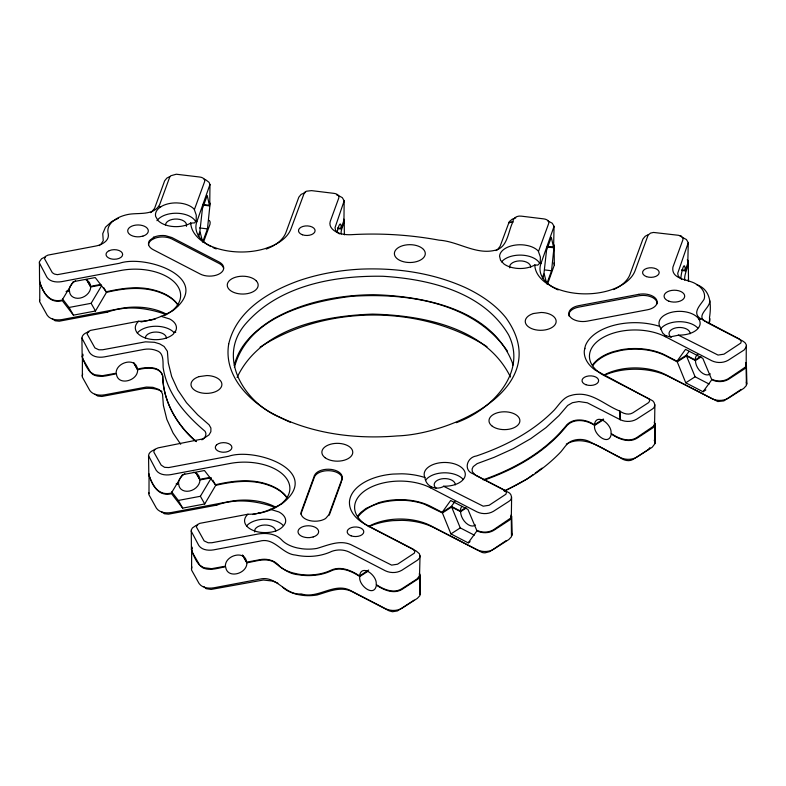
<?xml version="1.0" encoding="UTF-8"?>
<svg xmlns="http://www.w3.org/2000/svg" width="786" height="786" viewBox="0 0 786 786"><rect width="100%" height="100%" fill="white"/><g stroke="black" fill="none" stroke-linecap="round" stroke-linejoin="round"><path stroke-width="1.18" d="M202.68 204.468L209.44 205.293L209.754 203.938L209.97 184.494L209.056 182.342L205.647 179.739M343.855 219.117C344.956 224.177 340.367 228.834 341.163 234.149M337.558 227.989L341.153 228.421L343.954 220.257L344.17 200.823L342.313 197.65L338.285 195.459M547.901 246.47L553.609 246.961L554.061 226.358L552.244 223.214L547.783 220.886M687.475 259.822C689.705 266.434 683.81 273.076 684.744 280.15M681.649 269.853L685.245 270.286L687.799 263.281L688.261 242.687L686.404 239.514L681.973 237.215M165.758 313.81A45.519 26.282 0 0 0 121.221 308.397L61.868 319.597C56.818 320.374 50.451 319.804 47.239 315.314L39.732 301.853L39.801 281.85L39.919 283.009M180.711 444.267L173.087 433.047L166.838 419.37L163.38 405.37L162.525 394.071L161.258 391.556L158.595 389.355L152.897 387.331L146.451 387.046L104.479 394.857C99.419 395.643 93.072 395.063 89.84 390.573L82.343 377.113L82.412 357.109L82.952 355.38M275.012 506.793A45.519 26.282 0 0 0 230.475 501.37L171.122 512.57C166.062 513.356 159.705 512.777 156.483 508.287L148.986 494.826L149.055 474.823M419.419 573.151L419.891 595.66L417.327 598.392L402.029 608.236C397.107 611.046 390.75 611.164 385.641 608.747L349.367 589.952C333.244 582.76 318.016 599.138 301.274 593.941C284.797 595.424 276.485 575.175 260.058 579.086L213.723 587.83C208.663 588.616 202.326 588.036 199.094 583.546L191.588 570.096L191.656 550.082L192.206 548.353M242.658 555.201L246.617 562.177L259.911 559.671C267.112 558.237 275.129 560.379 279.659 566.451A35.164 20.298 0 0 0 292.834 572.915L298.248 574.134A35.164 20.298 0 0 0 330.759 570.322C340.436 565.674 351.352 570.449 359.536 575.922C361.354 562.992 377.791 575.981 376.15 584.529C383.391 589.343 393.452 593.843 401.764 588.793L416.796 579.125L419.518 576.03L420.038 555.879L419.331 553.678L416.187 550.996L369.715 526.915A45.519 26.282 0 0 1 366.237 489.806A45.519 26.282 0 0 1 430.502 487.801L476.984 511.873C482.083 514.299 488.46 514.231 493.372 511.362L508.67 501.517C512.944 499.562 512.059 493.461 507.776 492.056L475.451 475.235L472.366 471.767L472.081 469.075L473.221 466.619L477.141 463.632L494.099 457.354L513.376 448.619L530.766 438.657L546.044 427.594L559.003 415.588L567.669 405.468L572.444 402.707L578.879 401.548L587.289 402.786L620.233 419.695C625.332 422.121 631.718 422.053 636.621 419.184L651.918 409.339C656.261 407.374 655.229 401.282 651.034 399.877L604.552 375.806A45.519 26.282 0 0 1 601.074 338.697A45.519 26.282 0 0 1 665.349 336.683L711.821 360.764C716.92 363.201 723.307 363.112 728.209 360.253L744.116 349.986L746.346 346.901M357.699 516.176A45.716 26.39 0 0 1 361.305 512.069L366.08 508.395L378.577 502.735A45.716 26.39 0 0 1 430.64 506.38L442.154 512.344L450.673 500.486L467.945 509.426L476.699 530.236C481.847 532.79 488.352 532.761 493.353 529.862L510.517 518.22L511.342 515.94L511.627 496.949M483.115 479.824C514.859 468.711 545.563 451.498 566.785 424.833C573.996 417.425 586.572 419.321 594.373 424.804C596.25 411.815 612.618 424.892 610.997 433.42C618.228 438.234 628.289 442.734 636.611 437.684L653.765 426.041L654.6 423.762L654.885 404.77M696.435 284.581C711.016 289.425 711.477 304.762 709.483 317.76A35.164 20.298 0 0 1 709.394 321.11L708.726 323.213M592.536 365.068A45.716 26.39 0 0 1 613.424 351.627L620.753 349.819A45.716 26.39 0 0 1 665.477 355.262L677.001 361.236L685.52 349.367L702.792 358.318L711.546 379.127C716.685 381.682 723.199 381.642 728.2 378.754L745.354 367.101L746.189 364.832L746.278 344.72L744.981 342.647L742.623 340.947L706.339 322.152M209.97 184.494L196.873 221.623A45.519 26.282 0 0 0 211.012 246.598M344.17 200.823L335.042 227.606L335.514 230.092L337.931 232.882M554.061 226.358L540.965 263.477A45.519 26.282 0 0 0 554.14 287.941M688.261 242.687L677.709 273.341L678.239 276.014L681.717 279.443M511.254 514.83L511.48 536.72L508.915 539.461L493.618 549.306C488.695 552.126 482.339 552.214 477.23 549.817L430.757 525.736A45.519 26.282 0 0 0 368.3 526.64M655.072 443.481L654.787 423.792L655.072 443.481L654.846 424.371L654.266 422.043M745.619 362.523L746.435 365.441L746.661 384.55L746.376 364.861L746.317 385.612L743.753 388.353L728.455 398.188C723.533 401.007 717.176 401.106 712.067 398.708L665.595 374.627A45.519 26.282 0 0 0 604.1 375.001M133.532 362.611L137.609 369.823C138.139 380.856 117.762 386.496 116.387 373.822C108.92 374.922 100.588 378.38 93.249 374.667C87.423 370.648 84.328 362.935 82.166 356.49L81.911 338.068C82.078 334.502 85.841 332.616 88.887 331.849M198.544 236.429L200.116 232.125L202.68 242L207.465 228.893L210.009 204.547L209.41 202.179M242.56 555.191L246.863 562.796C247.354 573.829 227.007 579.478 225.641 566.804C218.164 567.895 209.833 571.353 202.503 567.639C196.667 563.621 193.582 555.908 191.411 549.473L191.283 529.961L192.413 527.937L196.009 525.51M546.771 283.864L551.556 270.757L554.101 246.411L553.747 244.652L553.845 245.802M680.971 277.802C680.774 274.854 684.645 257.739 685.245 270.286M39.546 300.724L39.644 299.79M82.157 375.983L82.668 373.94M148.8 493.696L148.888 492.763M191.401 568.966L191.912 566.912M420.038 555.879L419.488 558.031L417.68 560.035L401.784 570.292C396.871 573.161 390.495 573.23 385.395 570.813L349.122 552.018C343.787 549.453 337.41 549.355 331.879 551.32C320.609 556.645 307.581 557.618 295.457 555.044C281.919 553.963 274.442 537.103 259.802 541.151L213.478 549.895C208.437 550.711 202.031 550.131 198.848 545.602L191.155 531.041M746.366 346.744L746.474 345.83M178.294 305.646A45.716 26.39 0 0 0 165.895 295.064C147.444 285.711 125.898 287.686 106.454 292.402L95.479 310.991L73.422 315.147L62.34 300.724C49.096 303.936 42.876 292.539 39.555 281.231L39.428 261.728L41.599 258.732L45.234 256.904M286.929 497.951L284.935 495.259A45.716 26.39 0 0 0 268.773 485.276C251.638 479.038 233.039 481.327 215.698 485.375L204.724 503.964L182.666 508.12L171.584 493.696C158.389 496.899 152.13 485.463 148.809 474.204L148.544 455.782C148.692 452.382 152.199 450.506 155.088 449.671M234.307 365.637C238.905 344.612 256.236 329.305 273.941 318.566C304.162 301.726 339.002 295.094 373.33 294.681C424.666 296.116 492.341 309.478 512.718 363.663M234.395 367.406C247.502 317.986 306.845 301.706 351.578 296.322C406.863 292.628 473.811 302.197 507.52 351.283M337.371 232.312C337.371 228.245 341.262 218.262 341.153 228.421M709.758 300.724C710.495 307.974 695.207 315.432 705.376 321.612M39.555 281.231L39.683 280.631M82.166 356.49L82.992 354.221M148.809 474.204L148.927 473.604M191.411 549.473L192.246 547.194M419.999 575.49L420.235 594.589L419.95 574.9L419.763 576.649L418.26 578.801L402.01 589.412C393.698 594.462 383.637 589.962 376.396 585.148C374.391 598.107 358.052 585.265 359.782 576.531C351.588 571.088 340.682 566.284 331.004 570.931A35.164 20.298 0 0 1 298.493 574.753C288.315 574.045 280.985 567.295 273.312 561.666C264.853 557.755 255.401 561.469 246.863 562.796M511.588 516.549L511.824 535.659L511.539 515.97L511.352 517.709L509.849 519.87L493.598 530.481C488.597 533.37 482.093 533.409 476.955 530.855L468.201 542.861L450.928 533.92L442.41 512.953L424.519 504.229A45.716 26.39 0 0 0 401.872 500.26C386.113 500.309 368.261 503.797 357.944 516.795M654.846 424.371L653.097 427.692L636.857 438.303C628.535 443.353 618.474 438.843 611.243 434.029C609.229 446.988 592.89 434.157 594.619 425.423C586.749 419.96 574.281 418.024 567.03 425.452C546.054 451.783 515.822 468.967 484.461 480.02M746.435 365.441L744.686 368.762L728.445 379.363C723.444 382.261 716.94 382.291 711.792 379.736L703.038 391.752L685.765 382.802L677.247 361.845L665.732 355.881A45.716 26.39 0 0 0 620.999 350.438L613.67 352.246A45.716 26.39 0 0 0 592.782 365.677M554.101 246.411L554.327 265.049L547.439 284.355M196.166 220.925L196.284 215.138L194.181 209.184A20.574 11.878 0 0 0 180.279 203.152L176.712 202.906A20.574 11.878 0 0 0 155.667 216.445L157.888 220.365A20.574 11.878 0 0 0 188.728 224.118L190.723 223.096L194.623 222.89L196.166 220.925L196.873 221.623L196.009 221.308M540.257 262.789L540.375 257.002L538.272 251.048A20.574 11.878 0 0 0 527.799 245.615L524.37 245.016A20.574 11.878 0 0 0 499.562 256.246L500.574 260.333L503.934 263.968A20.574 11.878 0 0 0 512.452 267.662L515.881 268.262A20.574 11.878 0 0 0 534.804 264.961L537.742 265.128L540.257 262.789L540.965 263.477L540.1 263.172M709.375 322.574L709.64 321.729A35.164 20.298 0 0 0 709.729 318.369M655.043 443.589L652.164 447.283L636.866 457.128C631.954 459.948 625.587 460.026 620.488 457.639L589.382 441.526C583.723 438.794 576.836 438.745 571.098 441.26C565.861 443.835 563.356 449.661 559.249 453.532C543.509 469.448 524.557 482.024 504.042 490.906M194.437 209.469L204.684 181.419C205.392 178.648 201.933 177.243 199.723 177.027L176.3 174.227L170.778 175.759L169.697 177.164L159.646 204.694C153.417 216.14 138.316 212.328 127.764 214.509A30.182 17.43 0 0 0 115.552 219.265L112.555 221.534A30.182 17.43 0 0 0 108.242 233.756C109.706 241.115 101.198 245.124 95.234 246.146L47.966 255.116L45.598 256.324L44.497 258.653L52.308 272.673L54.401 274.049L57.378 274.668L119.364 263.31C145.941 254.094 214.401 278.165 172.851 310.676C162.368 316.286 150.922 321.631 138.709 321.238L90.577 330.375L88.209 331.584L87.099 333.912L94.919 347.933L98.898 349.809L102.622 349.77L145.449 341.841L154.439 342.293L159.646 343.846L164.087 346.459L167.389 351.283L168.292 362.867L171.672 376.533L177.764 389.876L186.498 402.717L197.748 414.9L209.086 424.804L210.903 428.036L210.864 431.701L209.007 434.904L203.102 438.843L158.153 447.863L154.842 449.297L153.968 450.388L153.899 452.235L161.169 465.106L164.579 467.326L168.735 467.562L228.618 456.283C255.185 447.077 323.655 471.138 282.095 503.649C271.612 509.259 260.166 514.614 247.963 514.221L199.821 523.348L197.453 524.557L196.353 526.885L204.164 540.915L208.182 542.792L211.866 542.743L258.201 533.999C266.149 532.682 275.414 533.615 281.368 539.56A30.182 17.43 0 0 0 297.344 547.95L302.089 548.766A30.182 17.43 0 0 0 316.807 548.441C328.293 545.17 340.869 539.029 352.58 545.484L391.615 565.114L397.539 564.22L414.34 553.138L414.831 551.33L413.122 549.139L366.256 524.842C357.689 520.361 349.141 512.511 349.436 502.077A50.697 29.269 0 0 1 392.971 474.076L401.793 473.801A50.697 29.269 0 0 1 424.912 477.524A20.574 11.878 0 0 1 441.251 462.63A20.574 11.878 0 0 1 465.253 473.526A20.574 11.878 0 0 1 444.051 486.21C436.427 490.759 425.825 486.858 424.912 477.524M198.278 235.888L199.87 231.516L202.434 208.575L207.219 195.459L209.44 205.293M203.358 242.491L210 224.285L210.167 222.104L209.381 220.404M329.295 515.085L341.507 481.631M190.723 223.096C191.234 232.902 199.369 240.231 207.553 244.515A50.697 29.269 0 0 0 265.295 248.553L272.693 245.763A50.697 29.269 0 0 0 291.017 228.765L304.418 192.609A6.426 3.704 0 0 1 306.471 191.224L311.502 190.625L333.912 193.356C336.133 193.582 339.581 194.967 338.874 197.748L330.258 221.357C328.312 227.242 334.414 231.732 339.356 233.236C343.168 234.483 347.196 234.896 351.185 234.69C380.591 232.97 410.154 234.808 439.119 240.172C457.747 241.331 475.216 254.615 494.158 250.498C507.825 248.317 507.844 231.958 512.836 222.055C512.786 217.624 517.532 215.472 521.403 216.16L543.814 218.891C546.064 219.137 549.463 220.493 548.766 223.283L538.528 251.333M542.369 277.753L543.961 273.381L546.525 250.439L551.31 237.323L553.531 247.158M542.615 278.362L544.207 273.99L546.486 282.773M649.884 447.637L648.312 449.592L633.015 459.437C628.898 461.903 623.622 460.291 620.075 457.599C603.992 450.103 584.981 433.646 566.284 444.119M237.097 377.457C260.343 328.184 323.174 315.854 372.505 314.115C422.622 315.314 486.229 327.379 510.478 377.034M138.709 321.238L138.405 321.513A20.574 11.878 0 0 0 145.007 337.872L148.2 338.815A20.574 11.878 0 0 0 158.772 339.552L162.26 339.08A20.574 11.878 0 0 0 173.342 334.07L176.005 330.238A20.574 11.878 0 0 0 169.609 318.949L161.012 316.296M430.993 486.888L430.502 487.801L430.473 486.593M665.83 335.769L665.349 336.683L665.32 335.475L662.647 333.009L659.749 326.406A20.574 11.878 0 0 1 664.258 315.294L666.882 313.879A20.574 11.878 0 0 1 690.442 313.142A20.574 11.878 0 0 1 699.697 325.679L698.656 327.654A20.574 11.878 0 0 1 678.888 335.101L670.045 336.929L665.32 335.475M62.458 298.867L69.07 307.464L91.127 303.308L101.541 285.839M171.702 491.849L178.324 500.446L200.381 496.28L211.405 477.79L199.958 479.951A11.161 8.666 -29.5 0 1 189.347 491.073A11.161 8.666 -29.5 0 1 178.736 483.96L176.447 484.392M442.154 512.344L451.39 506.4L454.986 501.429M677.001 361.236L686.227 355.292L689.106 351.313M506.322 540.522L489.757 551.615L485.09 552.843A6.426 3.704 0 0 1 482.015 552.42L434.216 527.819A50.697 29.269 0 0 0 402.039 520.352L393.216 520.627A50.697 29.269 0 0 0 369.076 526.571M741.169 389.414L723.867 400.899L717.834 401.548L669.053 376.71A50.697 29.269 0 0 0 603.913 375.462M414.193 600.111L397.431 610.948L392.479 611.734L389.099 610.83L352.826 592.035C341.114 585.59 328.538 591.711 317.053 594.992A30.182 17.43 0 0 1 302.345 595.316L297.589 594.501A30.182 17.43 0 0 1 282.705 587.25M52.161 318.684L55.148 320.776L59.274 321.199L107.456 312.15C126.281 305.096 147.709 307.817 166.19 314.577M149.487 320.207L140.949 321.975M161.415 511.666L164.402 513.749L168.518 514.172L216.71 505.123C235.535 498.118 256.963 500.662 275.444 507.56M258.732 513.179L252.571 514.506M247.963 514.221L247.659 514.496A20.574 11.878 0 0 0 260.883 532.387C269.598 533.213 280.789 531.778 285.249 523.221A20.574 11.878 0 0 0 278.863 511.932L270.256 509.269M497.499 249.614L500.102 246.323L509.269 221.662L512.295 219.137L515.763 217.899M533.321 474.439L527.16 478.91L504.691 491.112M535.187 473.093L542.055 468.122M99.773 245.261L99.233 245.615M100.657 244.633L103.251 240.713L102.75 233.697L105.481 227.203L111.691 221.573L118.372 218.311M201.864 439.855C204.871 438.382 207.239 434.52 205.136 431.376C185.467 414.723 167.054 393.904 163.124 367.426C162.889 361.481 163.93 352.757 156.591 350.595C152.602 349.004 148.171 348.689 143.956 349.416L104.233 356.913C99.174 357.738 92.787 357.149 89.594 352.629L81.911 338.068M260.078 347.176C326.17 304.349 420.628 304.457 486.996 346.675M150.499 212.613L151.158 212.181M151.718 211.817L154.577 208.388L164.628 180.849L166.917 178.058L169.648 176.644M442.41 512.953L451.636 507.019L460.596 511.657A11.161 6.789 57.2 0 0 466.206 523.191A11.161 6.789 57.2 0 0 475.461 524.96M677.247 361.845L686.473 355.911L695.443 360.548A11.161 6.789 57.2 0 0 701.053 372.083A11.161 6.789 57.2 0 0 710.308 373.851M359.536 575.922L368.663 570.047M451.39 506.4L460.35 511.047L465.813 507.53M594.373 424.804L603.383 419.017M686.227 355.292L695.188 359.939L700.267 356.677M359.782 576.531L367.897 571.314M460.596 511.657L466.059 508.149M594.619 425.423L603.628 419.626M695.443 360.548L701.191 356.844M450.928 533.92L460.272 527.897L474.302 535.168M685.765 382.802L695.109 376.789L709.149 384.059M468.201 542.861L470.067 541.662M703.038 391.752L705.848 389.944M495.956 250.596L497.253 249.771M700.562 318.625L699.127 319.538L700.69 318.733L739.547 339.09L741.267 341.291L740.766 343.089L723.965 354.172L718.04 355.066L678.328 335.082M153.859 237.215L149.487 240.575A14.069 8.125 0 0 0 153.142 249.643L200.253 274.049A14.069 8.125 0 0 0 218.331 274.393L220.119 273.43A14.069 8.125 0 0 0 219.048 261.964L171.928 237.559L165.433 235.653A14.069 8.125 0 0 0 153.859 237.215L153.859 238.669L153.673 237.313M456.283 422.681C490.444 410.489 527.76 373.537 508.66 334.974C483.498 292.038 429.333 279.109 383.008 276.279C333.853 275.395 278.313 285.465 244.868 324.716C217.358 357.748 243.552 400.634 277.134 416.148M647.939 234.827L645.208 236.252L642.919 239.042L630.038 274.314A45.519 26.282 0 0 1 613.591 289.582M150.155 320.069L149.261 320.413A45.519 26.282 0 0 0 155.549 318.91M259.409 513.052L258.506 513.386A45.519 26.282 0 0 0 265.806 511.588M196.382 525.382L197.699 524.93M305.607 192.423L301.117 194.388L298.827 197.178L285.947 232.459A45.519 26.282 0 0 1 275.287 244.584M512.747 221.888L508.719 222.713L512.836 222.055M66.948 290.8L69.237 290.368A11.161 8.666 -29.5 0 1 75.594 280.818M85.654 279.639A11.161 8.666 -29.5 0 1 90.469 286.359L100.765 284.414M66.053 291.626L69.492 290.977A11.161 8.666 -29.5 0 0 80.103 298.09A11.161 8.666 -29.5 0 0 90.714 286.978L101.011 285.033M174.875 332.321L175.789 332.154L174.964 332.223M133.787 362.896L137.363 369.204C145.302 367.033 159.813 365.333 162.584 375.659C162.987 401.45 177.135 425.246 196.441 441.634M137.609 369.823C145.4 367.642 160.148 365.952 162.84 376.278C163.233 401.617 176.899 425.118 195.753 441.408M584.833 348.336L584.696 348.984M176.202 483.773L178.491 483.341A11.161 8.666 -29.5 0 1 184.838 473.791M193.366 472.19A11.161 8.666 -29.5 0 1 199.713 479.332L210.019 477.397M230.249 501.576L230.917 501.458M120.995 308.603L121.663 308.485M202.926 205.087L209.685 205.912M547.017 246.951L553.776 247.777M337.803 228.598L341.399 229.04M681.894 270.463L685.49 270.905M199.477 227.92L207.465 228.893M544.708 269.922L551.556 270.757M158.634 206.58L160.727 206.846L158.733 206.463M106.935 312.032L107.456 312.15M216.179 505.015L216.71 505.123M700.69 318.733C691.474 312.966 700.621 304.978 704.109 299.23A30.182 17.43 0 0 0 695.237 283.55C687.829 279.226 670.93 279.452 672.914 267.142L682.965 239.612L682.847 237.814L681.275 236.252L678.544 235.299L653.52 232.44L650.562 233.088L648.126 235.043L635.108 270.63A50.697 29.269 0 0 1 551.644 286.379L545.612 282.655A50.697 29.269 0 0 1 534.804 264.961M336.821 195.056L337.892 195.35M204.085 179.129L205.382 179.64M679.526 235.525L681.275 236.252M278.224 416.659L290.25 422.279M277.871 583.163L272.654 581.07L263.349 580.019L211.129 589.431L206.158 588.685L203.839 586.611M161.936 391.389C156.05 388.284 149.085 387.695 142.59 388.824L101.875 396.458L97.759 396.036L94.968 394.248M619.83 411.049L620.233 419.695L619.83 411.049C605.829 405.704 593.42 393.059 577.533 394.317A14.914 8.607 0 0 0 571.432 395.338C563.562 396.861 559.367 404.368 554.454 409.85C533.055 431.799 505.211 446.153 476.454 455.968C466.982 457.147 462.993 470.303 473.211 473.87L504.71 490.199L506.42 492.4L505.929 494.207L489.128 505.28L483.203 506.184L443.481 486.2M619.928 411.206C623.573 413.731 628.682 415.342 632.759 412.876L648.676 402.57L649.688 400.84L649.138 399.042L595.051 370A50.697 29.269 0 0 1 584.283 350.969L585.344 345.909A50.697 29.269 0 0 1 659.749 326.406M338.658 233.422L339.552 233.904M687.318 259.891L687.721 260.441M745.482 362.621L745.865 363.142M190.477 223.214L190.811 223.814M103.772 287.656L106.454 292.402M212.859 480.177L215.698 485.375M86.539 279.433L90.469 286.359M196.215 473.162L199.713 479.332M86.548 279.61L90.714 286.978M195.93 472.828L199.958 479.951M91.127 303.308L95.479 310.991M200.381 496.28L204.724 503.964M69.07 307.464L73.422 315.147M178.324 500.446L182.666 508.12M40.125 283.54C44.232 294.18 49.901 302.865 62.094 300.114L73.177 281.712L95.234 277.556L106.208 291.783C121.241 288.472 136.941 285.898 152.17 289.612A45.716 26.39 0 0 1 177.469 304.172M82.736 358.799L90.518 372.22L94.625 374.755L102.386 375.698L116.141 373.212C115.758 362.317 135.978 356.648 137.363 369.204M149.369 476.513C153.486 487.153 159.145 495.838 171.338 493.087L182.421 474.695L204.478 470.529L215.452 484.765C232.794 480.708 251.392 478.419 268.517 484.667A45.716 26.39 0 0 1 287.293 498M191.981 551.772L199.762 565.193L203.869 567.728L211.64 568.671L225.386 566.185C225.012 555.289 245.232 549.62 246.617 562.177M654.237 440.219L655.111 442.39M746.346 382.202L746.7 383.499M511.499 533.311L511.863 534.608M686.473 355.911L695.109 376.789M451.636 507.019L460.272 527.897M688.192 279.541L688.507 281.162M553.894 262.907L554.327 265.049M419.989 592.398L420.274 593.538M148.544 455.782L156.237 470.342C159.43 474.872 165.807 475.461 170.876 474.636L230.229 463.435A45.519 26.282 0 0 1 284.512 476.031A45.519 26.282 0 0 1 272.447 509.092M39.3 262.799L46.993 277.37C50.166 281.889 56.572 282.479 61.622 281.653L120.975 270.453A45.519 26.282 0 0 1 174.954 282.724A45.519 26.282 0 0 1 164.225 315.638M512.462 363.053L512.786 365.362M746.081 363.663L746.189 364.832M687.937 260.962L688.045 262.121M654.492 422.593L654.6 423.762M419.753 574.871L419.645 573.711M343.895 219.648L343.954 220.257M209.646 202.768L209.754 203.938M191.774 551.251L191.656 550.082M149.104 475.373L149.163 475.992M82.52 358.278L82.412 357.109M511.293 515.361L511.342 515.94M688.29 262.74L688.526 281.368M344.199 220.876L344.376 234.847M695.188 359.929A11.161 6.789 57.2 0 1 697.87 354.614M460.35 511.047A11.161 6.779 57.2 0 1 462.099 506.351M271.396 509.554A45.519 26.282 0 0 1 266.955 511.224M509.682 267.83A10.552 6.092 0 0 1 519.556 260.893A10.552 6.092 0 0 1 530.668 267.181M165.492 224.914A10.552 6.092 0 0 1 177.302 219.068A10.552 6.092 0 0 1 186.361 226.368M558.178 289.916A45.519 26.282 0 0 1 555.103 288.462M274.393 245.144A45.519 26.282 0 0 1 270.522 247.236M269.5 247.718A45.519 26.282 0 0 1 266.267 249.054M216.248 248.936A45.519 26.282 0 0 1 213.035 247.58M156.945 220.679A20.574 11.878 0 0 1 176.712 213.242A20.574 11.878 0 0 1 195.586 221.426M501.517 261.915A20.574 11.878 0 0 1 521.403 255.126A20.574 11.878 0 0 1 539.677 263.29M145.331 337.931A10.552 6.092 0 0 1 156.227 332.046A10.552 6.092 0 0 1 166.416 338.334M137.265 333.067A20.574 11.878 0 0 1 155.363 326.259A20.574 11.878 0 0 1 174.02 332.537M436.427 488.43A10.552 6.092 0 0 1 441.457 478.89A10.552 6.092 0 0 1 455.271 484.874M425.639 480.246A20.574 11.878 0 0 1 443.618 472.818A20.574 11.878 0 0 1 462.875 479.087M246.509 526.04A20.574 11.878 0 0 1 264.607 519.232A20.574 11.878 0 0 1 283.265 525.51M254.674 531.965A10.552 6.092 0 0 1 264.548 525.019A10.552 6.092 0 0 1 275.67 531.307M660.486 329.137A20.574 11.878 0 0 1 678.456 321.71A20.574 11.878 0 0 1 697.722 327.968M671.273 337.322A10.552 6.092 0 0 1 676.294 327.772A10.552 6.092 0 0 1 690.118 333.765M657.135 303.799A14.069 8.125 0 0 0 638.713 295.811L578.545 307.159A14.069 8.125 0 0 0 568.995 316.021M148.475 244.79A14.069 8.125 0 0 1 157.023 237.588A14.069 8.125 0 0 1 171.928 239.013L219.048 263.418A14.069 8.125 0 0 1 223.578 268.321M301.048 514.29A14.069 8.125 0 0 1 301.343 512.885L314.4 477.131A14.069 8.125 0 0 1 331.063 470.853A14.069 8.125 0 0 1 341.93 480.482M228.697 344.062C223.499 374.981 248.278 400.634 273.548 414.075C311.315 433.803 355.066 439.423 397.166 435.925C452.765 434.098 555.643 386.82 505.948 317.799A145.685 84.112 0 0 0 465.204 287.529C432.664 272.87 396.547 267.702 361.059 269.126A145.685 84.112 0 0 0 297.953 281.034C268.301 291.832 236.213 311.069 228.697 344.062M314.4 475.668L301.343 511.431A14.069 8.125 0 0 0 312.209 521.049L314.646 521.216A14.069 8.125 0 0 0 325.581 518.524L328.872 514.781L341.93 479.018A14.069 8.125 0 0 0 331.063 469.399L328.627 469.232A14.069 8.125 0 0 0 314.4 475.668M216.523 444.935L215.904 445.652A8.302 4.795 0 0 0 221.898 452.127L223.332 452.235A8.302 4.795 0 0 0 231.506 445.947A8.302 4.795 0 0 0 218.479 443.668L216.523 444.935M109.234 250.685L108.173 251.255A8.302 4.795 0 0 0 106.464 255.951A8.302 4.795 0 0 0 112.644 259.154L114.088 259.252A8.302 4.795 0 0 0 122.252 252.974A8.302 4.795 0 0 0 109.234 250.685M199.172 376.592L196.922 377.437A15.455 8.921 0 0 0 192.236 387.96A15.455 8.921 0 0 0 208.634 393.295L211.257 392.941A15.455 8.921 0 0 0 221.75 383.204A15.455 8.921 0 0 0 206.964 375.541L199.172 376.592M533.419 313.516L531.169 314.371A15.455 8.921 0 0 0 526.011 324.156A15.455 8.921 0 0 0 540.188 330.307L542.88 330.218A15.455 8.921 0 0 0 556.134 320.904A15.455 8.921 0 0 0 541.21 312.474L533.419 313.516M142.865 236.144L139.466 236.782A10.306 5.944 0 0 1 128.069 229.335A10.306 5.944 0 0 1 144.437 226.25A10.306 5.944 0 0 1 142.865 236.144M313.172 536.966L309.772 537.604A10.306 5.944 0 0 1 298.375 530.157A10.306 5.944 0 0 1 314.744 527.062A10.306 5.944 0 0 1 313.172 536.966M638.713 294.347L578.545 305.705A14.069 8.125 0 0 0 569.545 315.943A14.069 8.125 0 0 0 587.289 321.14L647.448 309.782A14.069 8.125 0 0 0 656.448 299.545A14.069 8.125 0 0 0 638.713 294.347M423.467 249.388L421.994 248.091A15.455 8.921 0 0 0 405.036 245.114A15.455 8.921 0 0 0 394.385 253.298L394.533 254.851A15.455 8.921 0 0 0 414.635 262.072A15.455 8.921 0 0 0 423.467 249.388M492.282 426.218L490.818 424.921A15.455 8.921 0 0 1 499.641 412.237A15.455 8.921 0 0 1 519.743 419.459L519.89 421.011A15.455 8.921 0 0 1 509.249 429.195A15.455 8.921 0 0 1 492.282 426.218M256.344 280.926L254.87 279.629A15.455 8.921 0 0 0 237.912 276.652A15.455 8.921 0 0 0 227.262 284.837L227.409 286.389A15.455 8.921 0 0 0 247.511 293.61A15.455 8.921 0 0 0 256.344 280.926M325.158 457.757L323.694 456.46A15.455 8.921 0 0 1 332.517 443.776A15.455 8.921 0 0 1 352.619 450.997L352.767 452.549A15.455 8.921 0 0 1 342.126 460.734A15.455 8.921 0 0 1 325.158 457.757M585.943 384.727A8.302 4.795 0 0 0 598.637 380.807A8.302 4.795 0 0 0 586.415 376.425A8.302 4.795 0 0 0 585.943 384.727M646.495 276.623A8.302 4.795 0 0 0 659.179 272.703A8.302 4.795 0 0 0 646.966 268.321A8.302 4.795 0 0 0 646.495 276.623M668.955 301.205A10.306 5.944 0 0 0 684.694 296.351A10.306 5.944 0 0 0 669.544 290.908A10.306 5.944 0 0 0 668.955 301.205M351.096 535.836A8.302 4.795 0 0 0 363.79 531.925A8.302 4.795 0 0 0 351.578 527.534A8.302 4.795 0 0 0 351.096 535.836M302.404 234.759A8.302 4.795 0 0 0 315.088 230.838A8.302 4.795 0 0 0 302.875 226.456A8.302 4.795 0 0 0 302.404 234.759"/></g></svg>
